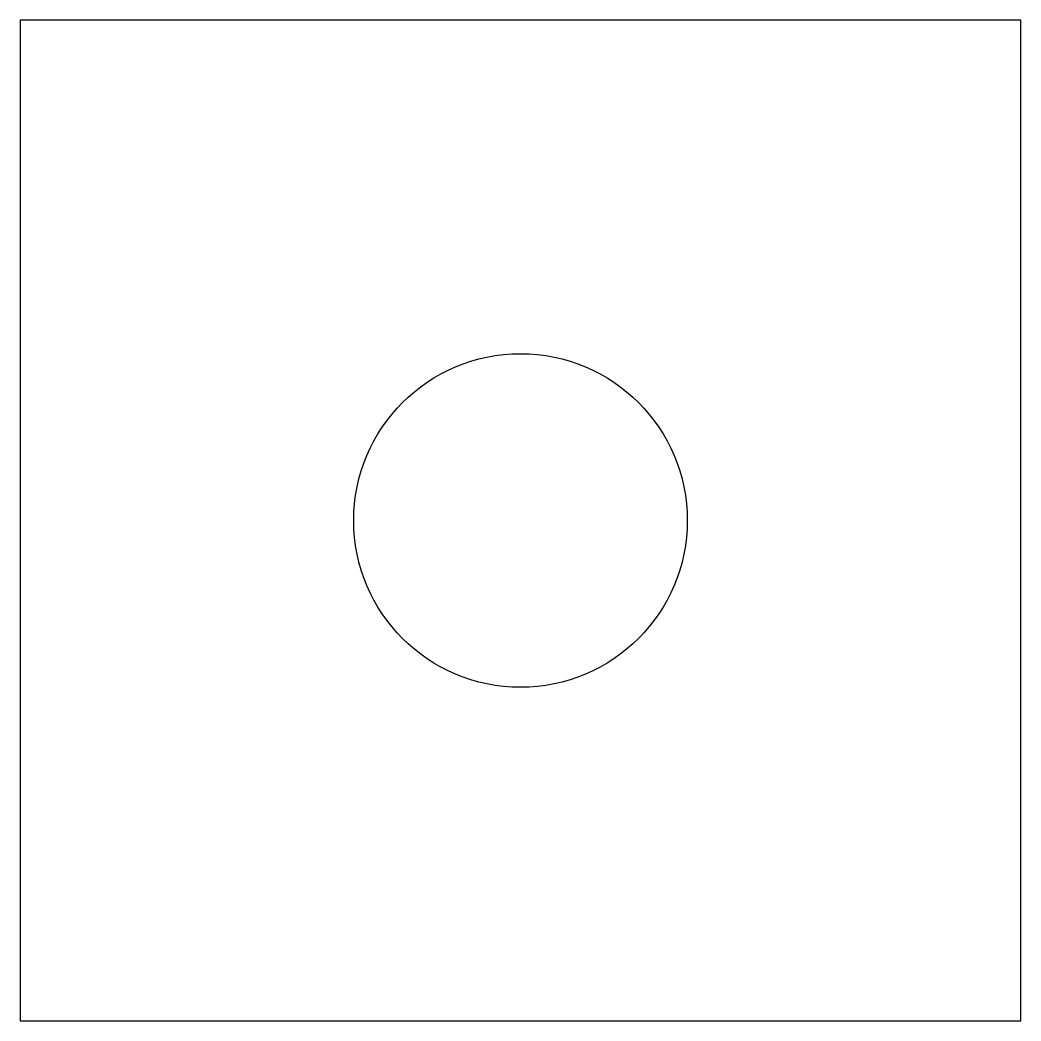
# Model space of a CAD drawing. Header units: millimetres. Extents: x -150 to 150, y -150 to 150.
import ezdxf

# ---------------------------------------------------------------- set-up
doc = ezdxf.new("R2010")
doc.units = ezdxf.units.MM

msp = doc.modelspace()

# ---------------------------------------------------------------- linework, layer by layer
at = {"color": 7, "linetype": 'Continuous', "lineweight": 25}
for p, q in [((150, 150), (-150, 150)), ((-150, 150), (-150, -150)), ((150, -150), (150, 150)), ((-150, -150), (150, -150))]:
    msp.add_line(p, q, dxfattribs=at)
msp.add_circle((0, 0), 50, dxfattribs=at)

doc.saveas('drawing.dxf')
